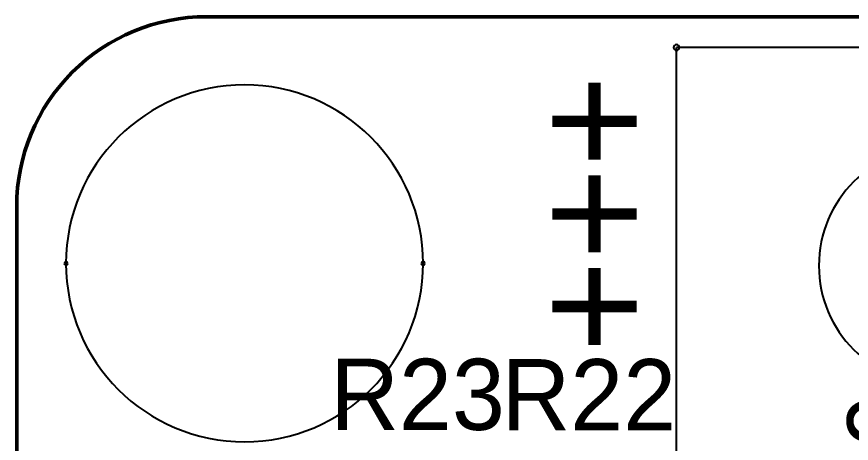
# Model space of a CAD drawing. Extents: x 23089 to 26449, y -1278 to -524.
# Drawn here: x 26304.09 to 26348.05, y -1067.1 to -1044.62 of the extents above; entities that cross this region are included whole.
import ezdxf

# ---------------------------------------------------------------- set-up
doc = ezdxf.new("R2010")
doc.units = 0
doc.header["$MEASUREMENT"] = 0
doc.layers.get('0').update_dxf_attribs({"linetype": 'CONTINUOUS', "lineweight": 50})
doc.layers.add('BottomOverlay', color=54, linetype='CONTINUOUS')
doc.layers.add('TopOverlay', color=2, linetype='CONTINUOUS')
doc.styles.get("Standard").update_dxf_attribs({"font": 'ec5cdwin.shx'})

msp = doc.modelspace()

# ---------------------------------------------------------------- linework, layer by layer
for p, q in [((26439.095, -1044.616), (26314.095, -1044.616)), ((26304.095, -1187.116), (26304.095, -1054.616))]:
    msp.add_line(p, q)
msp.add_arc((26314.094, -1054.615), 10, 89.9994, 180)
at = {"layer": 'TopOverlay'}
for p in [(26338.845, -1069.241), (26366.595, -1046.241)]:
    msp.add_line(p, (26338.845, -1046.241), dxfattribs=at)
for centre, radius, start, end in [((26338.845, -1046.241), 0.156, 90, 270), ((26338.845, -1046.241), 0.156, 90, 270), ((26338.845, -1046.241), 0.156, 270, 90), ((26338.845, -1046.241), 0.156, 270, 90), ((26316.095, -1057.616), 9.404, 0, 180), ((26352.595, -1057.741), 6.25, 90, 270), ((26306.691, -1057.616), 0.0938, 0, 180), ((26306.691, -1057.616), 0.0938, 180, 0), ((26316.095, -1057.616), 9.404, 180, 0), ((26325.499, -1057.616), 0.0938, 0, 180), ((26325.499, -1057.616), 0.0938, 180, 0)]:
    msp.add_arc(centre, radius, start, end, dxfattribs=at)

# ---------------------------------------------------------------- texts
at = {"layer": 'BottomOverlay'}
for s, p in [('R23', (26320.608, -1066.394)), ('R22', (26329.631, -1066.413))]:
    msp.add_text(s, height=3.75, dxfattribs=at).set_placement(p)
msp.add_text('R19', height=3.75, rotation=90, dxfattribs=at).set_placement((26351.588, -1073.689))
at = {"layer": 'TopOverlay', "text_generation_flag": 2}
msp.add_text('+++', height=6.25, rotation=270, dxfattribs=at).set_placement((26331.5, -1062.328))

doc.saveas('drawing.dxf')
